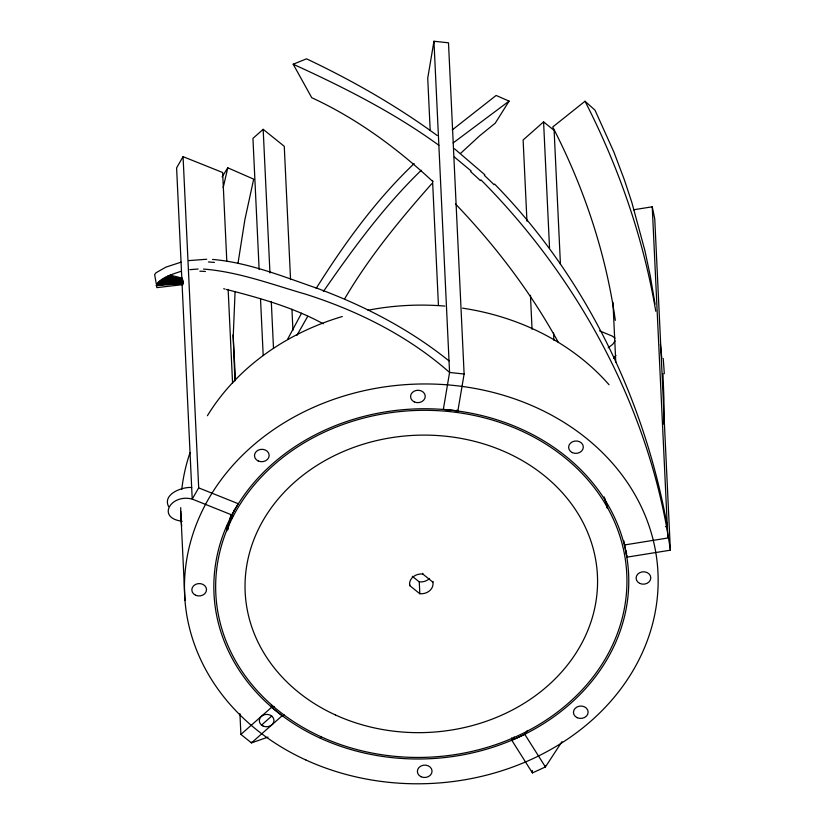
<?xml version="1.0" encoding="UTF-8"?>
<svg xmlns="http://www.w3.org/2000/svg" width="825" height="825" viewBox="0 0 825 825"><rect width="100%" height="100%" fill="white"/><g stroke="black" fill="none" stroke-linecap="round" stroke-linejoin="round"><path stroke-width="1.24" d="M663.754 424.132L663.939 398.908L662.96 373.581M235.063 291.968L233.238 336.322L234.888 380.944M238.023 263.144L244.87 219.697L253.688 179.149L227.782 167.815L222.121 176.839M433.95 41.25L449.573 372.457L443.345 409.365L457.885 410.912L464.114 374.014L448.491 42.807L433.95 41.25L427.732 78.148L430.196 130.546M223.162 187.718L227.782 167.815M180.922 271.363C174.663 273.488 154.698 279.19 156.833 287.626L183.078 284.594M615.048 340.972L612.666 344.376L608.18 347.81M287.657 339.178L301.537 313.222M296.887 335.414L307.735 316.305M183.068 156.657L176.602 167.877L192.225 499.084L231.784 514.924L238.25 503.704L198.691 487.874L183.068 156.657L222.637 172.497L226.823 261.391M198.691 487.874L192.225 499.084C170.734 493.474 156.152 518.121 182.17 521.245M615.945 355.41L613.542 358.205M344.798 298.588C369.167 256.988 399.991 219.677 431.836 183.655M316.181 288.42C344.324 243.571 375.684 200.207 414.16 163.577M452.213 129.948L496.134 95.453L509.087 101.124L495.248 123.172L479.542 135.898L460.608 153.347M561.98 741.623L545.418 766.941L532.424 772.912L511.82 740.324L511.706 737.88M323.359 291.545C352.966 248.841 383.862 206.456 421.327 170.218M514.192 736.983L511.82 740.324L524.803 734.343L527.433 730.486M290.555 279.623L284.264 146.303L263.175 129.329L252.945 138.373L259.132 269.393M560.433 264.113L554.122 130.381L543.582 121.894L523.122 139.972L526.958 221.255M268.012 737.117L251.45 742.892L240.91 734.405L271.59 707.293L274.075 706.478M261.515 725.092L271.745 716.048M284.305 715.017L282.129 715.78L251.45 742.892L251.419 742.17M655.071 304.095L650.141 275.261L644.913 250.645L631.837 202.403L624.288 179.613L613.913 152.13L595.011 110.189L585.018 101.238L552.729 126.988C583.904 187.461 605.849 252.924 615.326 320.378M453.162 142.931L509.087 101.124M432.877 181.593C396.887 147.984 356.575 118.398 311.737 97.701L293.205 64.216L306.529 58.822C352.223 80.458 396.382 105.621 437.198 135.527M181.088 262.154L165.918 267.125L155.997 272.786L154.626 274.632L156.307 283.934M633.631 209.777L652.235 206.797L654.761 218.965L670.374 550.182L626.969 557.153L623.875 540.87M624.442 544.974L667.858 538.003L652.235 206.797M188.894 260.607L206.735 259.236M665.486 526.732L667.312 526.463C644.5 399.187 585.43 276.612 494.546 184.027M189.833 269.662L198.144 269.022M156.059 285.656L182.872 283.522M182.975 283.233L156.42 284.893L183.047 283.274M191.678 487.493C181.985 486.719 162.257 494.165 168.609 506.612M183.263 282.944L156.998 284.037L182.191 283.058M183.263 282.655L157.802 283.099L182.263 282.769M182.696 282.336L158.823 282.088L183.057 282.449M183.068 281.954L160.122 280.985L182.841 282.057M203.507 269.063C238.59 271.786 271.941 284.481 305.518 294.143C357.875 310.798 408.169 335.94 449.573 372.457L464.114 374.014M212.561 259.421C249.16 262.577 283.625 276.808 318.058 288.616C364.939 306.065 409.963 329.453 449.027 360.917M182.315 279.221L167.64 276.251L182.49 279.293M170.094 275.096L182.469 278.18M226.401 289.451C259.627 297.928 292.957 307.302 323.256 323.782M223.719 288.729L225.039 289.09M599.569 330.846L612.222 336.074L615.027 338.168M293.205 64.216C343.788 87.295 393.783 112.52 438.879 145.282M454.369 157.018L471.137 170.971M454.544 148.799L484.853 174.787M422.751 573.282L422.782 574.014L432.908 582.161A11.756 9.91 -2.7 0 1 419.822 593.732L409.695 585.585L409.623 584.11M412.304 576.304L419.265 581.903L419.822 593.732M282.129 715.78L271.59 707.293L271.477 704.859M456.937 410.066L457.885 410.912M480.913 179.819C579.655 279.149 650.585 410.86 670.374 550.182M455.493 203.961C495.268 245.551 530.527 291.72 558.257 342.231M524.803 734.343L545.418 766.941L545.346 765.497M585.018 101.238C618.791 167.207 643.397 238.095 655.751 311.231M626.227 551.1L626.598 554.122M626.783 555.637L626.969 557.153M660.392 344.334L661.805 358.339M235.455 379.541L233.062 334.868M543.582 121.894L549.533 248.067M553.534 333.001L553.874 340.271M530.444 295.267L532.053 329.237M532.311 770.478L532.424 772.912M432.548 180.438L438.426 305.178M432.877 581.429L432.908 582.161M291.947 309.251L292.937 330.237M263.175 129.329L269.95 272.972M271.291 301.445L273.508 348.501M260.504 298.516L263.196 355.534M228.143 289.389L232.568 383.151M239.931 713.708L240.91 734.405M180.757 511.294L184.986 600.487M612.965 302.311L615.77 362.165M232.042 518.368A191.39 161.422 -2.7 0 1 232.887 514.975M233.826 511.593A191.39 161.422 -2.7 0 1 234.506 509.355M229.505 523.215A191.39 161.422 -2.7 0 1 230.959 515.223M604.632 498.558A191.39 161.422 -2.7 0 1 607.179 508.138M663.176 358.432A607.2 520.513 45.2 0 1 664.29 373.704M470.673 171.713A607.2 469.6 -73 0 1 480.387 180.603M484.388 175.395A704.385 566.61 -63.8 0 1 494.031 184.687M199.887 271.198A607.2 150.119 48.1 0 1 205.425 271.497M208.436 261.968A704.385 203.043 54.2 0 1 214.417 262.443M181.655 525.865A236.93 199.825 -2.7 0 1 180.727 507.653M181.778 489.421A236.93 199.825 -2.7 0 1 190.018 452.698M207.395 415.738A236.93 199.825 -2.7 0 1 342.293 316.522M368.012 310.231A236.93 199.825 -2.7 0 1 444.809 306.085M462.557 308.158A236.93 199.825 -2.7 0 1 609.056 384.759M226.7 531.166A193.225 162.968 -2.7 0 1 227.36 525.36M227.999 529.598A193.225 162.968 -2.7 0 1 231.103 514.666M604.086 496.897A193.225 162.968 -2.7 0 1 607.705 508.076M409.695 585.585A11.756 9.91 -2.7 0 1 422.782 574.014M429.598 578.449A11.756 9.91 -2.7 0 1 419.265 581.903M182.975 281.49L161.648 279.819L182.872 281.583M182.49 280.861L163.412 278.644L182.49 280.943M182.882 280.201L165.412 277.448L182.975 280.283M335.517 714.997A176.323 148.706 -2.7 0 0 597.548 579.202A176.323 148.706 -2.7 0 0 330.846 457.432A176.323 148.706 -2.7 0 0 335.517 714.997M321.224 736.849A205.703 173.487 -2.7 0 0 626.917 578.428A205.703 173.487 -2.7 0 0 315.769 436.363A205.703 173.487 -2.7 0 0 321.224 736.849M320.327 738.21A207.539 175.044 -2.7 0 0 628.753 578.377A207.539 175.044 -2.7 0 0 314.82 435.043A207.539 175.044 -2.7 0 0 320.327 738.21M306.034 760.062A236.93 199.825 -2.7 0 0 658.133 577.593A236.93 199.825 -2.7 0 0 299.743 413.975A236.93 199.825 -2.7 0 0 306.034 760.062M421.132 776.768A7.343 6.198 -2.7 0 0 432.052 771.107A7.343 6.198 -2.7 0 0 420.936 766.033A7.343 6.198 -2.7 0 0 421.132 776.768M577.211 717.698A7.343 6.198 -2.7 0 0 588.132 712.047A7.343 6.198 -2.7 0 0 577.015 706.973A7.343 6.198 -2.7 0 0 577.211 717.698M639.87 583.45A7.343 6.198 -2.7 0 0 650.791 577.789A7.343 6.198 -2.7 0 0 639.674 572.715A7.343 6.198 -2.7 0 0 639.87 583.45M572.395 452.647A7.343 6.198 -2.7 0 0 583.316 446.985A7.343 6.198 -2.7 0 0 572.199 441.911A7.343 6.198 -2.7 0 0 572.395 452.647M414.325 401.919A7.343 6.198 -2.7 0 0 425.246 396.258A7.343 6.198 -2.7 0 0 414.129 391.184A7.343 6.198 -2.7 0 0 414.325 401.919M258.246 460.979A7.343 6.198 -2.7 0 0 269.167 455.317A7.343 6.198 -2.7 0 0 258.05 450.244A7.343 6.198 -2.7 0 0 258.246 460.979M195.587 595.227A7.343 6.198 -2.7 0 0 206.508 589.576A7.343 6.198 -2.7 0 0 195.391 584.502A7.343 6.198 -2.7 0 0 195.587 595.227M263.062 726.031A7.343 6.198 -2.7 0 0 273.972 720.38A7.343 6.198 -2.7 0 0 262.866 715.306A7.343 6.198 -2.7 0 0 263.062 726.031"/></g></svg>
